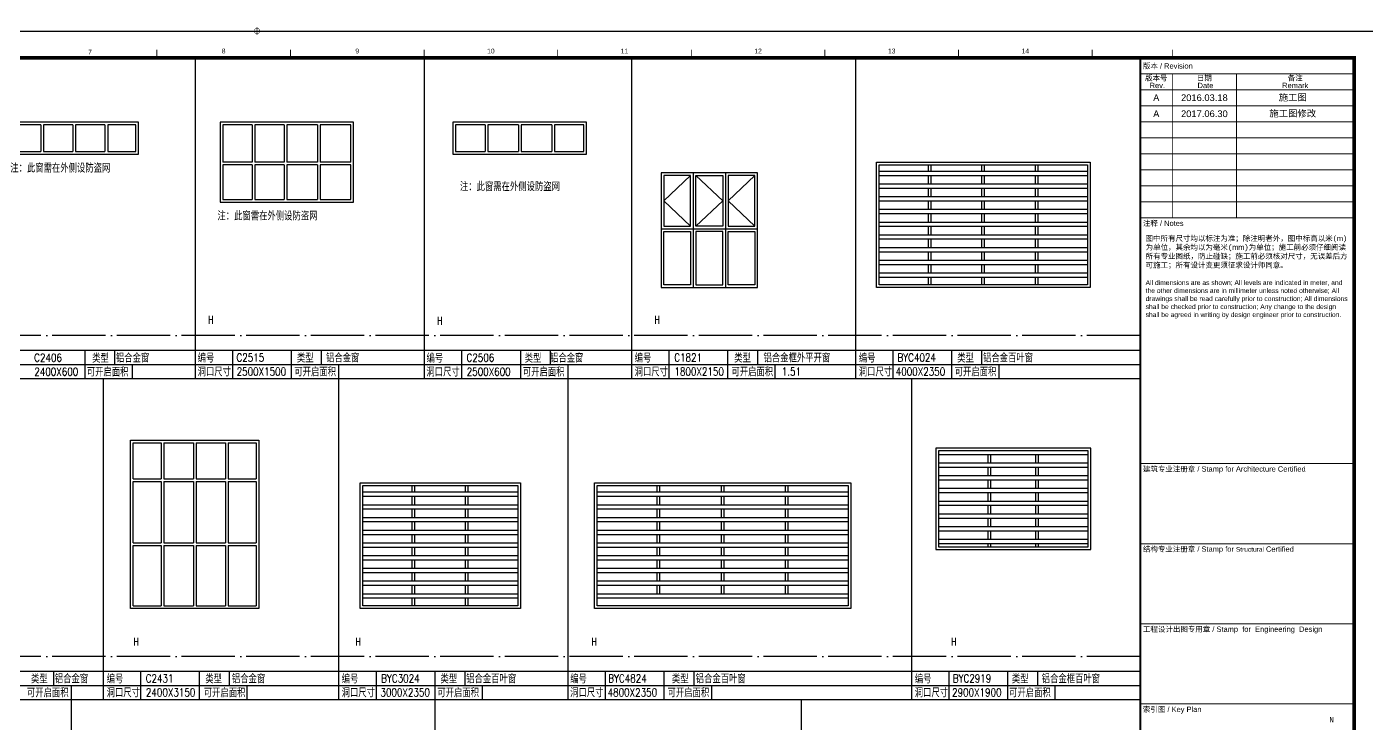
# Model space of a CAD drawing. Extents: x 447078 to 1776277, y 243534 to 519428.
# Drawn here: x 535902 to 560963, y 260353 to 273393 of the extents above; entities that cross this region are included whole.
import ezdxf
from ezdxf.enums import TextEntityAlignment as Align

# ---------------------------------------------------------------- set-up
doc = ezdxf.new("R2010")
doc.units = 0
doc.header["$LTSCALE"] = 1000
doc.header["$MEASUREMENT"] = 0
doc.linetypes.add('DOTE', pattern=[2.42, 2, -0.2, 0.02, -0.2])
for name, color, linetype in [('A-ELEV-THIN', 9, 'Continuous'), ('A-ELEV-WIND', 97, 'Continuous'), ('A-WIND-BLIN', 61, 'Continuous'), ('ANNO-DIMS', 90, 'Continuous'), ('ANNO-TEXT', 33, 'Continuous'), ('DOTE', 10, 'DOTE'), ('G-0-XREF', 2, 'Continuous'), ('PUB_TEXT', 7, 'Continuous'), ('图框CCDI_B0GA1+0.00$0$G-ANNO-TEXT', 33, 'Continuous'), ('图框CCDI_B0GA1+0.00$0$G-BORD', 3, 'Continuous')]:
    doc.layers.add(name, color=color, linetype=linetype)
doc.styles.add('_TCH_DIM', font='SIMPLEX', dxfattribs={"bigfont": 'GBCBIG'})
doc.styles.add('CCDI-TOG-02', font='simplex.shx', dxfattribs={"width": 0.8, "bigfont": 'zjdz.shx'})
doc.styles.add('图框CCDI_B0GA1+0.00$0$CCDI_T0G_01', font='')
doc.styles.add('图框CCDI_B0GA1+0.00$0$CCDI_T_G01', font='arial.ttf')
doc.styles.add('图框CCDI_B0GA1+0.00$0$Standard', font='txt')
doc.styles.get('图框CCDI_B0GA1+0.00$0$CCDI_T0G_01').set_extended_font_data('Arial')

# ---------------------------------------------------------------- blocks, each defined once
blk = doc.blocks.new('图框CCDI_B0GA1+0.00$0$MidPoitent')
at = {"const_width": 0.18}
for points in [[(-1.5, 0), (1.5, 0)], [(0, -1.5), (0, 1.5)]]:
    blk.add_lwpolyline(points, dxfattribs=at)
blk.add_lwpolyline([(0, -1, 1), (0, 1, 1), (0, -1, 1)], format="xyb", dxfattribs=at)
blk = doc.blocks.new('图框CCDI_B0GA1+0.00')
at = {"layer": '图框CCDI_B0GA1+0.00$0$G-BORD'}
blk.add_lwpolyline([(0, 59400), (84100, 59400), (84100, 0), (0, 0)], close=True, dxfattribs=at)
for points, const_width in [([(38300, 58400), (38300, 58700)], 35), ([(43300, 58400), (43300, 58700)], 35), ([(48300, 58400), (48300, 58700)], 35), ([(53300, 58400), (53300, 58700)], 35), ([(58300, 58400), (58300, 58700)], 35), ([(63300, 58400), (63300, 58700)], 35), ([(68300, 58400), (68300, 58700)], 35), ([(73300, 58400), (73300, 58700)], 35), ([(76300, 58400), (76300, 58700)], 35), ([(75100, 1000), (75100, 58400)], 70), ([(75100, 57800), (83100, 57800)], 35), ([(76300, 52400), (76300, 57800)], 35), ([(78700, 52400), (78700, 57800)], 35), ([(75100, 57200), (83100, 57200)], 35), ([(75100, 56600), (83100, 56600)], 35), ([(75100, 56000), (83100, 56000)], 35), ([(75100, 55400), (83100, 55400)], 35), ([(75100, 54800), (83100, 54800)], 35), ([(75100, 54200), (83100, 54200)], 35), ([(75100, 53600), (83100, 53600)], 35), ([(75100, 53000), (83100, 53000)], 35), ([(75100, 52400), (83100, 52400)], 35), ([(75100, 43200), (83100, 43200)], 35), ([(75100, 40200), (83100, 40200)], 35), ([(75100, 37200), (83100, 37200)], 35), ([(75100, 34200), (83100, 34200)], 35)]:
    blk.add_lwpolyline(points, dxfattribs=dict(at, const_width=const_width))
at = {"layer": '图框CCDI_B0GA1+0.00$0$G-BORD', "const_width": 140}
blk.add_lwpolyline([(3300, 58400), (83100, 58400), (83100, 1000), (3300, 1000)], close=True, dxfattribs=at)
at = {"layer": '图框CCDI_B0GA1+0.00$0$G-BORD', "xscale": 100, "yscale": 100, "zscale": 100}
blk.add_blockref('图框CCDI_B0GA1+0.00$0$MidPoitent', (42050, 59400), dxfattribs=at)
at = {"layer": '图框CCDI_B0GA1+0.00$0$G-ANNO-TEXT', "style": '图框CCDI_B0GA1+0.00$0$CCDI_T_G01'}
for s, p in [('7', (35800, 58612)), ('8', (40800, 58650)), ('9', (45800, 58650)), ('10', (50800, 58650)), ('11', (55800, 58650)), ('12', (60800, 58650)), ('13', (65800, 58650)), ('14', (70800, 58650))]:
    blk.add_text(s, height=180, dxfattribs=at).set_placement(p, align=Align.MIDDLE_CENTER)
at = {"layer": '图框CCDI_B0GA1+0.00$0$G-ANNO-TEXT'}
for s, insert, char_height, width, attachment_point, style in [('{\\fSimSun|b0|i0|c134|p54;版本} / Revision', (75200, 58080), 200, 7900, 4, '图框CCDI_B0GA1+0.00$0$CCDI_T_G01'), ('A', (75700, 56900), 250, 1200, 5, '图框CCDI_B0GA1+0.00$0$CCDI_T_G01'), ('{\\fArial|b0|i0|c0|p34;2016.03.18}', (77500, 56900), 250, 2400, 5, '图框CCDI_B0GA1+0.00$0$Standard'), ('{\\fSimSun|b0|i0|c134|p2;施工图}', (80806, 56900), 250, 2400, 5, '图框CCDI_B0GA1+0.00$0$Standard'), ('A', (75700, 56300), 250, 1200, 5, '图框CCDI_B0GA1+0.00$0$CCDI_T_G01'), ('{\\fArial|b0|i0|c0|p34;2017.06.30}', (77500, 56300), 250, 2400, 5, '图框CCDI_B0GA1+0.00$0$Standard'), ('{\\fSimSun|b0|i0|c134|p2;施工图修改}', (80806, 56300), 250, 2400, 5, '图框CCDI_B0GA1+0.00$0$Standard'), ('{\\fSimSun|b0|i0|c134|p54;注释} / {\\fArial|b0|i0|c238|p34;Notes}', (75200, 52300), 200, 7900, 1, '图框CCDI_B0GA1+0.00$0$CCDI_T_G01'), ('{\\fSimSun|b0|i0|c134|p54;图中所有尺寸均以标注为准；除注明者外，图中标高以米(\\fArial|b0|i0|c238|p34;m\\fSimSun|b0|i0|c134|p54;)为单位，其余均以为毫米(\\fArial|b0|i0|c238|p34;mm\\fSimSun|b0|i0|c134|p54;)为单位；施工前必须仔细阅读所有专业图纸，防止碰缺；施工前必须核对尺寸，无误差后方可施工；所有设计变更须征求设计师同意。\\P\\fSimSun|b1|i0|c134|p54;\\P\\fArial|b0|i0|c0|p34;\\H0.9x;All dimensions are as shown; All levels are indicated in meter, and the other dimensions are in millimeter unless noted otherwise; All drawings shall be read carefully prior to construction; All dimensions shall be checked prior to construction; Any change to the design shall be agreed in writing by design engineer prior to construction.}', (75300, 51736), 200, 7600, 1, '图框CCDI_B0GA1+0.00$0$CCDI_T_G01'), ('{\\fSimSun|b0|i0|c134|p54;建筑专业注册章} / Stamp for Architecture Certified', (75200, 43100), 200, 7900, 1, '图框CCDI_B0GA1+0.00$0$CCDI_T_G01'), ('{\\fSimSun|b0|i0|c134|p54;结构专业注册章} / Stamp for {\\H0.875x;Structural} Certified', (75200, 40100), 200, 7900, 1, '图框CCDI_B0GA1+0.00$0$CCDI_T_G01'), ('{\\fSimSun|b0|i0|c134|p54;工程设计出图专用章} / Stamp  for  Engineering  Design', (75200, 37100), 200, 7900, 1, '图框CCDI_B0GA1+0.00$0$CCDI_T_G01'), ('{\\fSimSun|b0|i0|c134|p54;索引图} / Key Plan', (75200, 34100), 200, 7900, 1, '图框CCDI_B0GA1+0.00$0$CCDI_T_G01'), ('\\pxl0.8335;{\\fSimHei|b0|i0|c134|p2;N}', (82018, 33508), 200, 753.13, 7, '图框CCDI_B0GA1+0.00$0$CCDI_T0G_01')]:
    blk.add_mtext(s, dxfattribs=dict(at, insert=insert, char_height=char_height, width=width, attachment_point=attachment_point, style=style))
at = {"layer": '图框CCDI_B0GA1+0.00$0$G-ANNO-TEXT', "char_height": 200, "attachment_point": 5, "line_spacing_factor": 0.84, "style": '图框CCDI_B0GA1+0.00$0$CCDI_T_G01'}
for s, insert, width in [('{\\fSimSun|b0|i0|c134|p54;版本号\\P} Rev.', (75700, 57500), 1200), ('{\\fSimSun|b0|i0|c134|p54;日期\\P} Date', (77500, 57500), 2400), ('{\\fSimSun|b0|i0|c134|p54;备注\\P}Remark', (80900, 57500), 4400)]:
    blk.add_mtext(s, dxfattribs=dict(at, insert=insert, width=width))

msp = doc.modelspace()

# ---------------------------------------------------------------- hatches: boundary and pattern name
at = {"layer": 'A-WIND-BLIN'}
h = msp.add_hatch(dxfattribs=at)
h.set_pattern_fill('ANSI32', color=256, scale=50, angle=135, style=0)
h.set_pattern_definition([(180, (1098024.7, 368479.95), (-1e-14, -238.125), []), (180, (1097945.33, 368559.32), (-1e-14, -238.125), [])])
h.paths.add_polyline_path([(555749.4, 268559.8), (555749.4, 270809.8), (551849.4, 270809.8), (551849.4, 268559.8)])
h = msp.add_hatch(dxfattribs=at)
h.set_pattern_fill('ANSI32', color=256, scale=50, angle=135, style=0)
h.set_pattern_definition([(180, (1092425.1, 441836.41), (-1e-14, -238.125), []), (180, (1092345.72, 441915.8), (-1e-14, -238.125), [])])
h.paths.add_polyline_path([(555758.9, 265452.6), (552958.9, 265452.6), (552958.9, 263652.6), (555758.9, 263652.6)])
h = msp.add_hatch(dxfattribs=at)
h.set_pattern_fill('ANSI32', color=256, scale=50, angle=135, style=0)
h.set_pattern_definition([(180, (1088363.43, 362472.77), (-1e-14, -238.125), []), (180, (1088284.06, 362552.15), (-1e-14, -238.125), [])])
h.paths.add_polyline_path([(545088.1, 262552.6), (545088.1, 264802.6), (542188.1, 264802.6), (542188.1, 262552.6)])
h = msp.add_hatch(dxfattribs=at)
h.set_pattern_fill('ANSI32', color=256, scale=50, angle=135, style=0)
h.set_pattern_definition([(180, (1094548.35, 362472.77), (-1e-14, -238.125), []), (180, (1094468.98, 362552.15), (-1e-14, -238.125), [])])
h.paths.add_polyline_path([(551273, 262552.6), (551273, 264802.6), (546573, 264802.6), (546573, 262552.6)])

# ---------------------------------------------------------------- linework, layer by layer
at = {"layer": 'A-ELEV-THIN'}
for points in [[(548322.7, 270609.8), (547822.7, 270134.8), (548322.7, 269659.8)], [(548422.7, 270609.8), (548922.7, 270134.8), (548422.7, 269659.8)], [(549522.7, 270609.8), (549022.7, 270134.8), (549522.7, 269659.8)]]:
    msp.add_lwpolyline(points, dxfattribs=at)
at = {"layer": 'A-ELEV-WIND'}
for p, q in [((537990.5, 271609.8), (535590.5, 271609.8)), ((536165.5, 271559.8), (536165.5, 271059.8)), ((536215.5, 271559.8), (536215.5, 271059.8)), ((536765.5, 271559.8), (536765.5, 271059.8)), ((536815.5, 271559.8), (536815.5, 271059.8)), ((537365.5, 271559.8), (537365.5, 271059.8)), ((537415.5, 271559.8), (537415.5, 271059.8)), ((537940.5, 271059.8), (537940.5, 271559.8)), ((537990.5, 271009.8), (537990.5, 271609.8)), ((542017.3, 271609.8), (539517.3, 271609.8)), ((539517.3, 271609.8), (539517.3, 270109.8)), ((540117.3, 271559.8), (540117.3, 270859.8)), ((540167.3, 271559.8), (540167.3, 270859.8)), ((540717.3, 271559.8), (540717.3, 270859.8)), ((540767.3, 271559.8), (540767.3, 270859.8)), ((541342.3, 271559.8), (541342.3, 270859.8)), ((541392.3, 271559.8), (541392.3, 270859.8)), ((542017.3, 270109.8), (542017.3, 271609.8)), ((546376.1, 271609.8), (543876.1, 271609.8)), ((543876.1, 271609.8), (543876.1, 271009.8)), ((544476.1, 271559.8), (544476.1, 271059.8)), ((544526.1, 271559.8), (544526.1, 271059.8)), ((545101.1, 271559.8), (545101.1, 271059.8)), ((545151.1, 271559.8), (545151.1, 271059.8)), ((545726.1, 271559.8), (545726.1, 271059.8)), ((545776.1, 271559.8), (545776.1, 271059.8)), ((546326.1, 271059.8), (546326.1, 271559.8)), ((546376.1, 271009.8), (546376.1, 271609.8)), ((535590.5, 271009.8), (537990.5, 271009.8)), ((543876.1, 271009.8), (546376.1, 271009.8)), ((540117.3, 270859.8), (539567.3, 270859.8)), ((540117.3, 270809.8), (539567.3, 270809.8)), ((540117.3, 270809.8), (540117.3, 270159.8)), ((540717.3, 270859.8), (540167.3, 270859.8)), ((540167.3, 270809.8), (540167.3, 270159.8)), ((540717.3, 270809.8), (540167.3, 270809.8)), ((540717.3, 270809.8), (540717.3, 270159.8)), ((541342.3, 270859.8), (540767.3, 270859.8)), ((540767.3, 270809.8), (540767.3, 270159.8)), ((541342.3, 270809.8), (540767.3, 270809.8)), ((541342.3, 270809.8), (541342.3, 270159.8)), ((541967.3, 270859.8), (541392.3, 270859.8)), ((541967.3, 270809.8), (541392.3, 270809.8)), ((541392.3, 270809.8), (541392.3, 270159.8)), ((541967.3, 270159.8), (541967.3, 270809.8)), ((551799.4, 270859.8), (555799.4, 270859.8)), ((551799.4, 268509.8), (551799.4, 270859.8)), ((552774.4, 270689.9), (552774.4, 270809.8)), ((552824.4, 270689.9), (552824.4, 270809.8)), ((553774.4, 270689.9), (553774.4, 270809.8)), ((553824.4, 270689.9), (553824.4, 270809.8)), ((554774.4, 270689.9), (554774.4, 270809.8)), ((554824.4, 270689.9), (554824.4, 270809.8)), ((555799.4, 270859.8), (555799.4, 268509.8)), ((548372.7, 270659.8), (548372.7, 268509.8)), ((548972.7, 270659.8), (548972.7, 268509.8)), ((552774.4, 270451.8), (552774.4, 270610.6)), ((552824.4, 270451.8), (552824.4, 270610.6)), ((553774.4, 270451.8), (553774.4, 270610.6)), ((553824.4, 270451.8), (553824.4, 270610.6)), ((554774.4, 270451.8), (554774.4, 270610.6)), ((554824.4, 270451.8), (554824.4, 270610.6)), ((552774.4, 270213.7), (552774.4, 270372.4)), ((552824.4, 270213.7), (552824.4, 270372.4)), ((553774.4, 270213.7), (553774.4, 270372.4)), ((553824.4, 270213.7), (553824.4, 270372.4)), ((554774.4, 270213.7), (554774.4, 270372.4)), ((554824.4, 270213.7), (554824.4, 270372.4)), ((539517.3, 270109.8), (542017.3, 270109.8)), ((552774.4, 269975.6), (552774.4, 270134.3)), ((552824.4, 269975.6), (552824.4, 270134.3)), ((553774.4, 269975.6), (553774.4, 270134.3)), ((553824.4, 269975.6), (553824.4, 270134.3)), ((554774.4, 269975.6), (554774.4, 270134.3)), ((554824.4, 269975.6), (554824.4, 270134.3)), ((552774.4, 269737.4), (552774.4, 269896.2)), ((552774.4, 269499.3), (552774.4, 269658.1)), ((552824.4, 269737.4), (552824.4, 269896.2)), ((552824.4, 269499.3), (552824.4, 269658.1)), ((553774.4, 269737.4), (553774.4, 269896.2)), ((553774.4, 269499.3), (553774.4, 269658.1)), ((553824.4, 269737.4), (553824.4, 269896.2)), ((553824.4, 269499.3), (553824.4, 269658.1)), ((554774.4, 269737.4), (554774.4, 269896.2)), ((554774.4, 269499.3), (554774.4, 269658.1)), ((554824.4, 269737.4), (554824.4, 269896.2)), ((554824.4, 269499.3), (554824.4, 269658.1)), ((547772.7, 269609.8), (549572.7, 269609.8)), ((552774.4, 269261.2), (552774.4, 269419.9)), ((552824.4, 269261.2), (552824.4, 269419.9)), ((553774.4, 269261.2), (553774.4, 269419.9)), ((553824.4, 269261.2), (553824.4, 269419.9)), ((554774.4, 269261.2), (554774.4, 269419.9)), ((554824.4, 269261.2), (554824.4, 269419.9)), ((552774.4, 269023.1), (552774.4, 269181.8)), ((552824.4, 269023.1), (552824.4, 269181.8)), ((553774.4, 269023.1), (553774.4, 269181.8)), ((553824.4, 269023.1), (553824.4, 269181.8)), ((554774.4, 269023.1), (554774.4, 269181.8)), ((554824.4, 269023.1), (554824.4, 269181.8)), ((552774.4, 268784.9), (552774.4, 268943.7)), ((552824.4, 268784.9), (552824.4, 268943.7)), ((553774.4, 268784.9), (553774.4, 268943.7)), ((553824.4, 268784.9), (553824.4, 268943.7)), ((554774.4, 268784.9), (554774.4, 268943.7)), ((554824.4, 268784.9), (554824.4, 268943.7)), ((552774.4, 268559.8), (552774.4, 268705.6)), ((552824.4, 268559.8), (552824.4, 268705.6)), ((553774.4, 268559.8), (553774.4, 268705.6)), ((553824.4, 268559.8), (553824.4, 268705.6)), ((554774.4, 268559.8), (554774.4, 268705.6)), ((554824.4, 268559.8), (554824.4, 268705.6)), ((555799.4, 268509.8), (551799.4, 268509.8)), ((537843.6, 262502.6), (537843.6, 265652.6)), ((537843.6, 265652.6), (540243.6, 265652.6)), ((540243.6, 265652.6), (540243.6, 262502.6)), ((537893.6, 264927.6), (537893.6, 265602.6)), ((537893.6, 265602.6), (538418.6, 265602.6)), ((538418.6, 265602.6), (538418.6, 264927.6)), ((538468.6, 265602.6), (539018.6, 265602.6)), ((538468.6, 265602.6), (538468.6, 264927.6)), ((539018.6, 265602.6), (539018.6, 264927.6)), ((539068.6, 265602.6), (539618.6, 265602.6)), ((539068.6, 265602.6), (539068.6, 264927.6)), ((539618.6, 265602.6), (539618.6, 264927.6)), ((539668.6, 265602.6), (540193.6, 265602.6)), ((539668.6, 265602.6), (539668.6, 264927.6)), ((540193.6, 265602.6), (540193.6, 264927.6)), ((555808.9, 265502.6), (552908.9, 265502.6)), ((552908.9, 265502.6), (552908.9, 263602.6)), ((555808.9, 263602.6), (555808.9, 265502.6)), ((553883.9, 265385.8), (553883.9, 265227)), ((553883.9, 265147.7), (553883.9, 264988.9)), ((553933.9, 265385.8), (553933.9, 265227)), ((553933.9, 265147.7), (553933.9, 264988.9)), ((554783.9, 265227), (554783.9, 265385.8)), ((554783.9, 264988.9), (554783.9, 265147.7)), ((554833.9, 265227), (554833.9, 265385.8)), ((554833.9, 264988.9), (554833.9, 265147.7)), ((537893.6, 264927.6), (538418.6, 264927.6)), ((538468.6, 264927.6), (539018.6, 264927.6)), ((539068.6, 264927.6), (539618.6, 264927.6)), ((539668.6, 264927.6), (540193.6, 264927.6)), ((553883.9, 264909.5), (553883.9, 264750.8)), ((553933.9, 264909.5), (553933.9, 264750.8)), ((554783.9, 264750.8), (554783.9, 264909.5)), ((554833.9, 264750.8), (554833.9, 264909.5)), ((537893.6, 263727.6), (537893.6, 264877.6)), ((537893.6, 264877.6), (538418.6, 264877.6)), ((538418.6, 264877.6), (538418.6, 263727.6)), ((538468.6, 264877.6), (538468.6, 263727.6)), ((538468.6, 264877.6), (539018.6, 264877.6)), ((539018.6, 264877.6), (539018.6, 263727.6)), ((539068.6, 264877.6), (539068.6, 263727.6)), ((539068.6, 264877.6), (539618.6, 264877.6)), ((539618.6, 264877.6), (539618.6, 263727.6)), ((539668.6, 264877.6), (539668.6, 263727.6)), ((539668.6, 264877.6), (540193.6, 264877.6)), ((540193.6, 264877.6), (540193.6, 263727.6)), ((542138.1, 264852.6), (545138.1, 264852.6)), ((542138.1, 262502.6), (542138.1, 264852.6)), ((543113.1, 264682.8), (543113.1, 264802.6)), ((543163.1, 264682.8), (543163.1, 264802.6)), ((544113.1, 264682.8), (544113.1, 264802.6)), ((544163.1, 264682.8), (544163.1, 264802.6)), ((545138.1, 264852.6), (545138.1, 262502.6)), ((547698, 264682.8), (547698, 264802.6)), ((547748, 264682.8), (547748, 264802.6)), ((548898, 264682.8), (548898, 264802.6)), ((548948, 264682.8), (548948, 264802.6)), ((550098, 264682.8), (550098, 264802.6)), ((550148, 264682.8), (550148, 264802.6)), ((553883.9, 264671.4), (553883.9, 264512.7)), ((553933.9, 264671.4), (553933.9, 264512.7)), ((554783.9, 264512.7), (554783.9, 264671.4)), ((554833.9, 264512.7), (554833.9, 264671.4)), ((543113.1, 264444.6), (543113.1, 264603.4)), ((543163.1, 264444.6), (543163.1, 264603.4)), ((544113.1, 264444.6), (544113.1, 264603.4)), ((544163.1, 264444.6), (544163.1, 264603.4)), ((547698, 264444.6), (547698, 264603.4)), ((547748, 264444.6), (547748, 264603.4)), ((548898, 264444.6), (548898, 264603.4)), ((548948, 264444.6), (548948, 264603.4)), ((550098, 264444.6), (550098, 264603.4)), ((550148, 264444.6), (550148, 264603.4)), ((553883.9, 264433.3), (553883.9, 264274.5)), ((553933.9, 264433.3), (553933.9, 264274.5)), ((554783.9, 264274.5), (554783.9, 264433.3)), ((554833.9, 264274.5), (554833.9, 264433.3)), ((543113.1, 264206.5), (543113.1, 264365.3)), ((543163.1, 264206.5), (543163.1, 264365.3)), ((544113.1, 264206.5), (544113.1, 264365.3)), ((544163.1, 264206.5), (544163.1, 264365.3)), ((547698, 264206.5), (547698, 264365.3)), ((547748, 264206.5), (547748, 264365.3)), ((548898, 264206.5), (548898, 264365.3)), ((548948, 264206.5), (548948, 264365.3)), ((550098, 264206.5), (550098, 264365.3)), ((550148, 264206.5), (550148, 264365.3)), ((553883.9, 264195.2), (553883.9, 264036.4)), ((553933.9, 264195.2), (553933.9, 264036.4)), ((554783.9, 264036.4), (554783.9, 264195.2)), ((554833.9, 264036.4), (554833.9, 264195.2)), ((543113.1, 263968.4), (543113.1, 264127.1)), ((543163.1, 263968.4), (543163.1, 264127.1)), ((544113.1, 263968.4), (544113.1, 264127.1)), ((544163.1, 263968.4), (544163.1, 264127.1)), ((547698, 263968.4), (547698, 264127.1)), ((547748, 263968.4), (547748, 264127.1)), ((548898, 263968.4), (548898, 264127.1)), ((548948, 263968.4), (548948, 264127.1)), ((550098, 263968.4), (550098, 264127.1)), ((550148, 263968.4), (550148, 264127.1)), ((553883.9, 263957), (553883.9, 263798.3)), ((553933.9, 263957), (553933.9, 263798.3)), ((554783.9, 263798.3), (554783.9, 263957)), ((554833.9, 263798.3), (554833.9, 263957)), ((537893.6, 263727.6), (538418.6, 263727.6)), ((537893.6, 262552.6), (537893.6, 263677.6)), ((537893.6, 263677.6), (538418.6, 263677.6)), ((538418.6, 263677.6), (538418.6, 262552.6)), ((538468.6, 263727.6), (539018.6, 263727.6)), ((538468.6, 263677.6), (538468.6, 262552.6)), ((538468.6, 263677.6), (539018.6, 263677.6)), ((539018.6, 263677.6), (539018.6, 262552.6)), ((539068.6, 263727.6), (539618.6, 263727.6)), ((539068.6, 263677.6), (539068.6, 262552.6)), ((539068.6, 263677.6), (539618.6, 263677.6)), ((539618.6, 263677.6), (539618.6, 262552.6)), ((539668.6, 263727.6), (540193.6, 263727.6)), ((539668.6, 263677.6), (539668.6, 262552.6)), ((539668.6, 263677.6), (540193.6, 263677.6)), ((540193.6, 263677.6), (540193.6, 262552.6)), ((543113.1, 263730.3), (543113.1, 263889)), ((543113.1, 263492.1), (543113.1, 263650.9)), ((543163.1, 263730.3), (543163.1, 263889)), ((543163.1, 263492.1), (543163.1, 263650.9)), ((544113.1, 263730.3), (544113.1, 263889)), ((544113.1, 263492.1), (544113.1, 263650.9)), ((544163.1, 263730.3), (544163.1, 263889)), ((544163.1, 263492.1), (544163.1, 263650.9)), ((547698, 263730.3), (547698, 263889)), ((547698, 263492.1), (547698, 263650.9)), ((547748, 263730.3), (547748, 263889)), ((547748, 263492.1), (547748, 263650.9)), ((548898, 263730.3), (548898, 263889)), ((548898, 263492.1), (548898, 263650.9)), ((548948, 263730.3), (548948, 263889)), ((548948, 263492.1), (548948, 263650.9)), ((550098, 263730.3), (550098, 263889)), ((550098, 263492.1), (550098, 263650.9)), ((550148, 263730.3), (550148, 263889)), ((550148, 263492.1), (550148, 263650.9)), ((553883.9, 263718.9), (553883.9, 263652.6)), ((553933.9, 263718.9), (553933.9, 263652.6)), ((554783.9, 263652.6), (554783.9, 263718.9)), ((554833.9, 263652.6), (554833.9, 263718.9)), ((543113.1, 263254), (543113.1, 263412.8)), ((543163.1, 263254), (543163.1, 263412.8)), ((544113.1, 263254), (544113.1, 263412.8)), ((544163.1, 263254), (544163.1, 263412.8)), ((547698, 263254), (547698, 263412.8)), ((547748, 263254), (547748, 263412.8)), ((548898, 263254), (548898, 263412.8)), ((548948, 263254), (548948, 263412.8)), ((550098, 263254), (550098, 263412.8)), ((550148, 263254), (550148, 263412.8)), ((552908.9, 263602.6), (555808.9, 263602.6)), ((543113.1, 263015.9), (543113.1, 263174.6)), ((543163.1, 263015.9), (543163.1, 263174.6)), ((544113.1, 263015.9), (544113.1, 263174.6)), ((544163.1, 263015.9), (544163.1, 263174.6)), ((547698, 263015.9), (547698, 263174.6)), ((547748, 263015.9), (547748, 263174.6)), ((548898, 263015.9), (548898, 263174.6)), ((548948, 263015.9), (548948, 263174.6)), ((550098, 263015.9), (550098, 263174.6)), ((550148, 263015.9), (550148, 263174.6)), ((543113.1, 262777.8), (543113.1, 262936.5)), ((543163.1, 262777.8), (543163.1, 262936.5)), ((544113.1, 262777.8), (544113.1, 262936.5)), ((544163.1, 262777.8), (544163.1, 262936.5)), ((547698, 262777.8), (547698, 262936.5)), ((547748, 262777.8), (547748, 262936.5)), ((548898, 262777.8), (548898, 262936.5)), ((548948, 262777.8), (548948, 262936.5)), ((550098, 262777.8), (550098, 262936.5)), ((550148, 262777.8), (550148, 262936.5)), ((543113.1, 262552.6), (543113.1, 262698.4)), ((543163.1, 262552.6), (543163.1, 262698.4)), ((544113.1, 262552.6), (544113.1, 262698.4)), ((544163.1, 262552.6), (544163.1, 262698.4)), ((540243.6, 262502.6), (537843.6, 262502.6)), ((537893.6, 262552.6), (538418.6, 262552.6)), ((538468.6, 262552.6), (539018.6, 262552.6)), ((539068.6, 262552.6), (539618.6, 262552.6)), ((539668.6, 262552.6), (540193.6, 262552.6)), ((545138.1, 262502.6), (542138.1, 262502.6))]:
    msp.add_line(p, q, dxfattribs=at)
for points in [[(536165.5, 271559.8), (535640.5, 271559.8), (535640.5, 271059.8), (536165.5, 271059.8)], [(536765.5, 271559.8), (536215.5, 271559.8)], [(537365.5, 271559.8), (536815.5, 271559.8)], [(537940.5, 271559.8), (537415.5, 271559.8)], [(540117.3, 271559.8), (539567.3, 271559.8), (539567.3, 270859.8)], [(540717.3, 271559.8), (540167.3, 271559.8)], [(541342.3, 271559.8), (540767.3, 271559.8)], [(541967.3, 270859.8), (541967.3, 271559.8), (541392.3, 271559.8)], [(544476.1, 271559.8), (543926.1, 271559.8), (543926.1, 271059.8), (544476.1, 271059.8)], [(545101.1, 271559.8), (544526.1, 271559.8)], [(545726.1, 271559.8), (545151.1, 271559.8)], [(546326.1, 271559.8), (545776.1, 271559.8)], [(536215.5, 271059.8), (536765.5, 271059.8)], [(536815.5, 271059.8), (537365.5, 271059.8)], [(537415.5, 271059.8), (537940.5, 271059.8)], [(544526.1, 271059.8), (545101.1, 271059.8)], [(545151.1, 271059.8), (545726.1, 271059.8)], [(545776.1, 271059.8), (546326.1, 271059.8)], [(539567.3, 270809.8), (539567.3, 270159.8), (540117.3, 270159.8)], [(540167.3, 270159.8), (540717.3, 270159.8)], [(540767.3, 270159.8), (541342.3, 270159.8)], [(541392.3, 270159.8), (541967.3, 270159.8)]]:
    msp.add_lwpolyline(points, dxfattribs=at)
for points in [[(551849.4, 270809.8), (555749.4, 270809.8), (555749.4, 268559.8), (551849.4, 268559.8)], [(549572.7, 270659.8), (547772.7, 270659.8), (547772.7, 268509.8), (549572.7, 268509.8)], [(548322.7, 270609.8), (547822.7, 270609.8), (547822.7, 269659.8), (548322.7, 269659.8)], [(548422.7, 270609.8), (548922.7, 270609.8), (548922.7, 269659.8), (548422.7, 269659.8)], [(549522.7, 270609.8), (549022.7, 270609.8), (549022.7, 269659.8), (549522.7, 269659.8)], [(548322.7, 268559.8), (547822.7, 268559.8), (547822.7, 269559.8), (548322.7, 269559.8)], [(548422.7, 268559.8), (548922.7, 268559.8), (548922.7, 269559.8), (548422.7, 269559.8)], [(549522.7, 268559.8), (549022.7, 268559.8), (549022.7, 269559.8), (549522.7, 269559.8)], [(555758.9, 265452.6), (552958.9, 265452.6), (552958.9, 263652.6), (555758.9, 263652.6)], [(542188.1, 264802.6), (545088.1, 264802.6), (545088.1, 262552.6), (542188.1, 262552.6)], [(546523, 264852.6), (551323, 264852.6), (551323, 262502.6), (546523, 262502.6)], [(546573, 264802.6), (551273, 264802.6), (551273, 262552.6), (546573, 262552.6)]]:
    msp.add_lwpolyline(points, close=True, dxfattribs=at)
at = {"layer": 'ANNO-DIMS'}
for p, q in [((539050.4, 272813.5), (539050.4, 266806.4)), ((543338.3, 272813.5), (543338.3, 266806.4)), ((547215, 272813.5), (547215, 266806.4)), ((551406.1, 272813.5), (551406.1, 266806.4)), ((556735.6, 267331.4), (520835.6, 267331.4)), ((536986.1, 267331.4), (536986.1, 266806.4)), ((537544.9, 267331.4), (537544.9, 267068.9)), ((539750.4, 267331.4), (539750.4, 266806.4)), ((540850.4, 267331.4), (540850.4, 266806.4)), ((541409.3, 267331.4), (541409.3, 267068.9)), ((544038.3, 267331.4), (544038.3, 266806.4)), ((545138.3, 267331.4), (545138.3, 266806.4)), ((545697.2, 267331.4), (545697.2, 267068.9)), ((547915, 267331.4), (547915, 266806.4)), ((549015, 267331.4), (549015, 266806.4)), ((549573.8, 267331.4), (549573.8, 267068.9)), ((552106.1, 267331.4), (552106.1, 266806.4)), ((553206.1, 267331.4), (553206.1, 266806.4)), ((553765, 267331.4), (553765, 267068.9)), ((520835.6, 267068.9), (556735.6, 267068.9)), ((537872.2, 267068.9), (537872.2, 266806.4)), ((541736.5, 267068.9), (541736.5, 266806.4)), ((546024.4, 267068.9), (546024.4, 266806.4)), ((549901.1, 267068.9), (549901.1, 266806.4)), ((554092.2, 267068.9), (554092.2, 266806.4)), ((520835.6, 266806.4), (556735.6, 266806.4)), ((537330.4, 266806.4), (537330.4, 260799.2)), ((541736.5, 266806.4), (541736.5, 260799.2)), ((546024.4, 266806.4), (546024.4, 260799.2)), ((552453.5, 266806.4), (552453.5, 260799.2)), ((556735.6, 261324.2), (520835.6, 261324.2)), ((536402.9, 261324.2), (536402.9, 261061.7)), ((538030.4, 261324.2), (538030.4, 260799.2)), ((539130.4, 261324.2), (539130.4, 260799.2)), ((539689.3, 261324.2), (539689.3, 261061.7)), ((542436.5, 261324.2), (542436.5, 260799.2)), ((543536.5, 261324.2), (543536.5, 260799.2)), ((544095.4, 261324.2), (544095.4, 261061.7)), ((546724.4, 261324.2), (546724.4, 260799.2)), ((547824.4, 261324.2), (547824.4, 260799.2)), ((548383.3, 261324.2), (548383.3, 261061.7)), ((553153.5, 261324.2), (553153.5, 260799.2)), ((554253.5, 261324.2), (554253.5, 260799.2)), ((554812.3, 261324.2), (554812.3, 261061.7)), ((520835.6, 261061.7), (556735.6, 261061.7)), ((536730.1, 261061.7), (536730.1, 260799.2)), ((540016.5, 261061.7), (540016.5, 260799.2)), ((544422.6, 261061.7), (544422.6, 260799.2)), ((548710.6, 261061.7), (548710.6, 260799.2)), ((555139.6, 261061.7), (555139.6, 260799.2)), ((520835.6, 260799.2), (556735.6, 260799.2)), ((536730.1, 260799.2), (536730.1, 254792)), ((543536.5, 260799.2), (543536.5, 254792)), ((550390.8, 260799.2), (550390.8, 254792))]:
    msp.add_line(p, q, dxfattribs=at)
at = {"layer": 'DOTE', "color": 1, "ltscale": 0.5}
for points in [[(556735.6, 267609.8), (520835.6, 267609.8)], [(556735.6, 261602.6), (520835.6, 261602.6)]]:
    msp.add_lwpolyline(points, dxfattribs=at)

# ---------------------------------------------------------------- block references
at = {"layer": 'G-0-XREF', "xscale": 0.5, "yscale": 0.5, "zscale": 0.5}
msp.add_blockref('图框CCDI_B0GA1+0.00', (519185.6, 243613.5), dxfattribs=at)

# ---------------------------------------------------------------- texts
at = {"layer": 'ANNO-TEXT', "ltscale": 2, "style": 'CCDI-TOG-02', "width": 0.8}
for s, p in [('注：此窗需在外侧设防盗网', (535593.3, 270665)), ('注：此窗需在外侧设防盗网', (544006.5, 270317.7)), ('注：此窗需在外侧设防盗网', (539469.4, 269769.3)), ('C2406', (536040.4, 267122.1)), ('铝合金窗', (537571.1, 267108.9)), ('C2515', (539825.8, 267124.6)), ('铝合金窗', (541501.6, 267111.4)), ('C2506', (544130.2, 267122)), ('铝合金窗', (545693.4, 267108.8)), ('C1821', (548017, 267124.6)), ('铝合金框外平开窗', (549686.6, 267111.4)), ('BYC4024', (552192.1, 267124.6)), ('铝合金百叶窗', (553793.7, 267111.4)), ('2400X600', (536043.2, 266860)), ('2500X1500', (539828.6, 266862.4)), ('2500X600', (544133, 266859.9)), ('1800X2150', (548019.8, 266862.4)), ('1.51', (550027.8, 266862.1)), ('4000X2350', (552160.7, 266862.4)), ('铝合金窗', (536426.6, 261104.2)), ('C2431', (538127.8, 261117.4)), ('铝合金窗', (539739.6, 261104.2)), ('BYC3024', (542533, 261117.4)), ('铝合金百叶窗', (544123.3, 261104.2)), ('BYC4824', (546781.5, 261117.4)), ('铝合金百叶窗', (548418, 261104.2)), ('BYC2919', (553228.7, 261117.4)), ('铝合金框百叶窗', (554892.2, 261104.2)), ('2400X3150', (538130.6, 260855.2)), ('3000X2350', (542519.2, 260855.2)), ('4800X2350', (546770.3, 260855.2)), ('2900X1900', (553215, 260855.2))]:
    msp.add_text(s, height=150, dxfattribs=at).set_placement(p)
for s, p in [('类型', (537281.6, 267199.2)), ('编号', (539254.9, 267202.7)), ('类型', (541112.3, 267201.7)), ('编号', (543536.8, 267200.1)), ('类型', (545374.4, 267199.1)), ('编号', (547432.3, 267202.7)), ('类型', (549295.2, 267201.7)), ('编号', (551626, 267202.7)), ('类型', (553467.8, 267201.7)), ('可开启面积', (537414.2, 266940.7)), ('洞口尺寸', (539409.8, 266943.1)), ('可开启面积', (541297.9, 266943.1)), ('洞口尺寸', (543691.7, 266940.6)), ('可开启面积', (545572.9, 266940.6)), ('洞口尺寸', (547587.2, 266943.1)), ('可开启面积', (549476.5, 266943.1)), ('洞口尺寸', (551780.9, 266943.1)), ('可开启面积', (553653.3, 266943.1)), ('类型', (536137.1, 261194.5)), ('编号', (537553.1, 261195.5)), ('类型', (539398.4, 261194.5)), ('编号', (541950, 261195.5)), ('类型', (543798.7, 261194.5)), ('编号', (546226.1, 261195.5)), ('类型', (548128.5, 261194.5)), ('编号', (552673.3, 261194.5)), ('类型', (554489.6, 261194.5)), ('可开启面积', (536294.6, 260936)), ('洞口尺寸', (537708.1, 260936)), ('可开启面积', (539602.8, 260936)), ('洞口尺寸', (542104.9, 260936)), ('可开启面积', (543973.2, 260936)), ('洞口尺寸', (546381, 260936)), ('可开启面积', (548280.9, 260936)), ('洞口尺寸', (552828.2, 260936)), ('可开启面积', (554671.4, 260936))]:
    msp.add_text(s, height=150, dxfattribs=at).set_placement(p, align=Align.MIDDLE)
at = {"layer": 'PUB_TEXT', "style": '_TCH_DIM', "width": 0.705882}
for p in [(539298.5, 267833.9), (543580.4, 267812.3), (547649, 267833.9), (537901.7, 261805.1), (542052, 261805.1), (546469.2, 261805.1), (553200.2, 261805.1)]:
    msp.add_text('H', height=148.8, dxfattribs=at).set_placement(p)

doc.saveas('drawing.dxf')
